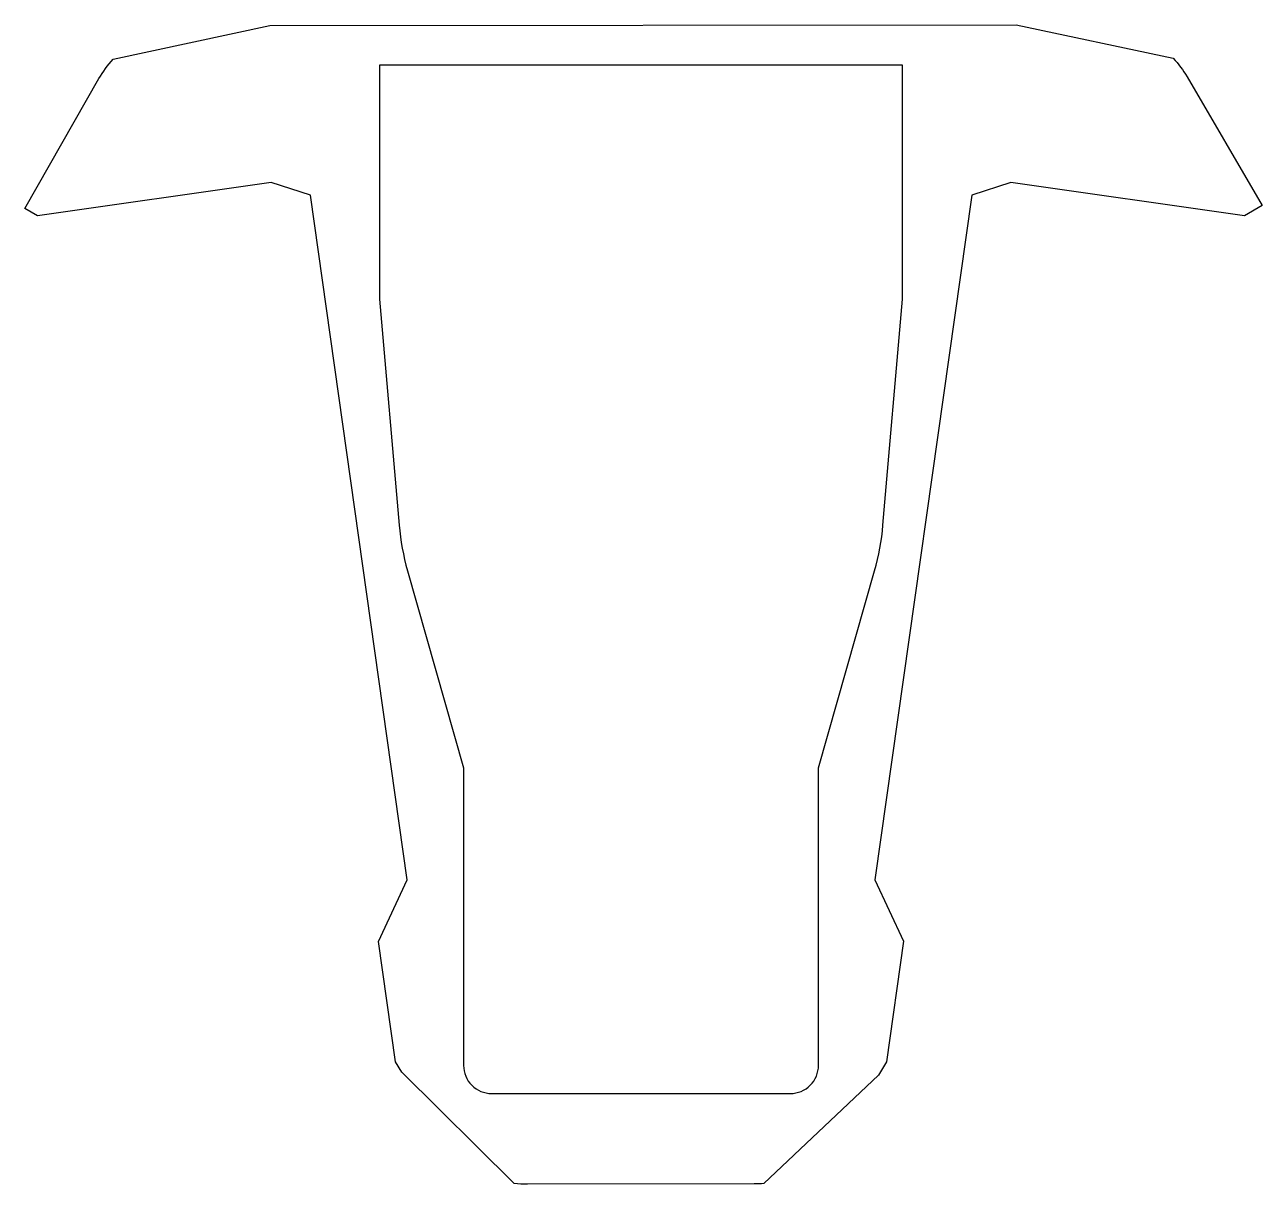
# Model space of a CAD drawing. Extents: x -33 to 33.3, y -36.4 to 25.7.
import ezdxf

# ---------------------------------------------------------------- set-up
doc = ezdxf.new("R2010")
doc.units = 0
doc.layers.get('0').update_dxf_attribs({"linetype": 'CONTINUOUS'})

msp = doc.modelspace()

# ---------------------------------------------------------------- linework, layer by layer
for points in [[(-14.049, -23.392), (-12.515, -20.096), (-17.701, 16.539), (-19.798, 17.221), (-32.309, 15.429), (-32.994, 15.82), (-29.024, 22.771, -0.057132), (-28.265, 23.806), (-19.865, 25.615), (20.09, 25.655), (28.493, 23.861, -0.05493), (29.23, 22.87), (33.257, 15.986), (32.306, 15.429), (19.798, 17.221), (17.701, 16.539), (12.515, -20.096), (14.049, -23.387), (13.135, -29.846), (12.72, -30.546), (6.574, -36.351, -0.022743), (6.062, -36.375), (-6.083, -36.388, -0.03142), (-6.789, -36.344), (-12.809, -30.398), (-13.137, -29.832)], [(-14, 10.978), (-12.951, -1.122, 0.047809), (-12.503, -3.562), (-9.5, -14.102), (-9.5, -30.032, 0.414214), (-8, -31.532), (8, -31.532, 0.414214), (9.5, -30.032), (9.5, -14.102), (12.503, -3.562, 0.047809), (12.951, -1.122), (14, 10.978), (14, 23.5), (-14, 23.5)]]:
    msp.add_lwpolyline(points, format="xyb", close=True)

doc.saveas('drawing.dxf')
